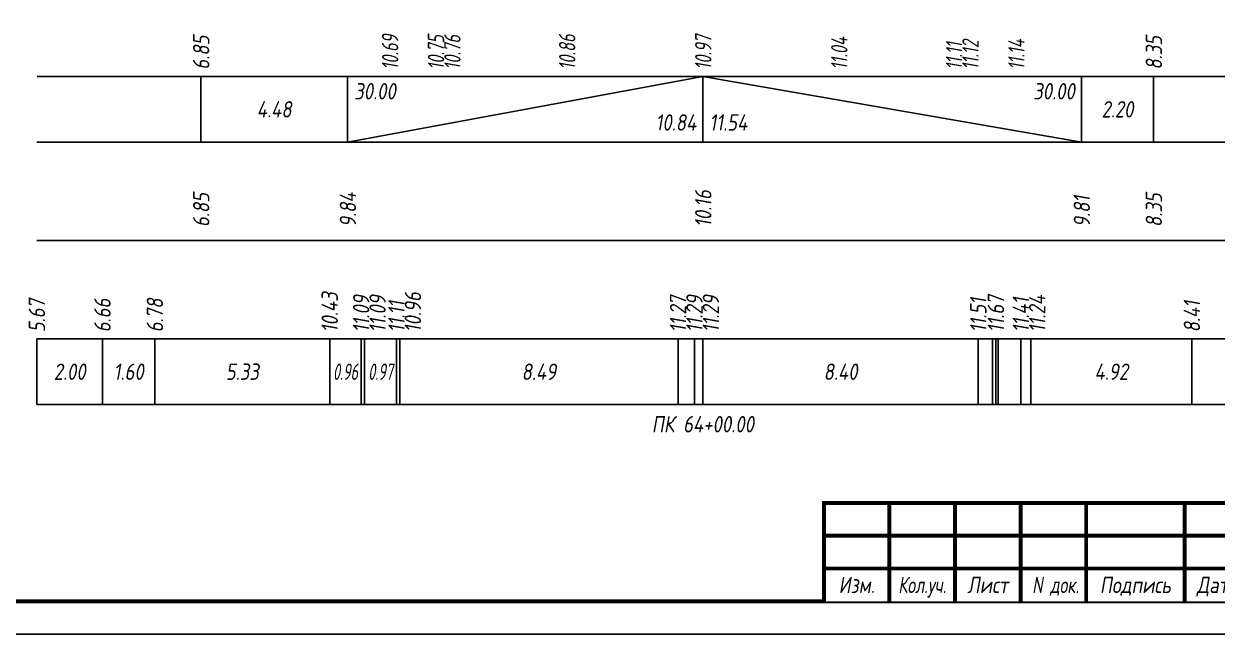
# Model space of a CAD drawing. Extents: x -717 to 1451, y -133302 to 233.
# Drawn here: x 78 to 259.9, y -100760.4 to -100667.4 of the extents above; entities that cross this region are included whole.
import ezdxf
from ezdxf.enums import TextEntityAlignment as Align

# ---------------------------------------------------------------- set-up
doc = ezdxf.new("R2010")
doc.units = 0
for name, color, linetype in [('Зарамочное оформление', 7, 'Continuous'), ('Код_510', 7, 'Continuous'), ('Код_514', 1, 'Continuous'), ('Код_516', 1, 'Continuous'), ('Подписи поперечников', 7, 'Continuous'), ('Таблица', 7, 'Continuous')]:
    doc.layers.add(name, color=color, linetype=linetype)
doc.styles.add('М', font='romand.shx', dxfattribs={"width": 0.8, "oblique": 10, "height": 2.5})

# ---------------------------------------------------------------- blocks, each defined once
blk = doc.blocks.new('Штамп')
at = {"linetype": 'Continuous'}
blk.add_wipeout([(199.95, -411.25), (384.95, -411.25), (384.95, -426.25), (199.95, -426.25)], dxfattribs=at).dxf.layer = 'Зарамочное оформление'
at = {"layer": 'Зарамочное оформление', "linetype": 'Continuous', "lineweight": -3, "const_width": 0.6, "flags": 128}
for points in [[(199.95, -426.25), (199.95, -411.25), (384.95, -411.25)], [(209.95, -411.25), (209.95, -426.25)], [(219.95, -411.25), (219.95, -426.25)], [(229.95, -411.25), (229.95, -426.25)], [(239.95, -411.25), (239.95, -426.25)], [(254.95, -411.25), (254.95, -426.25)], [(199.95, -416.25), (264.95, -416.25)], [(199.95, -421.25), (264.95, -421.25)]]:
    blk.add_lwpolyline(points, dxfattribs=at)
at = {"layer": 'Зарамочное оформление', "linetype": 'Continuous', "style": 'М', "oblique": 10}
for s, width, p in [('Изм.', 0.8, (204.95, -423.75)), ('Кол.уч.', 0.7, (214.95, -423.75)), ('Лист', 0.8, (224.95, -423.75)), ('N док.', 0.7, (235.28, -423.75)), ('Подпись', 0.8, (247.45, -423.75)), ('Дата', 0.8, (259.95, -423.75))]:
    blk.add_text(s, height=2.5, dxfattribs=dict(at, width=width)).set_placement(p, align=Align.MIDDLE_CENTER)
blk = doc.blocks.new('шифр')
blk.add_blockref('Штамп', (0, -100389))

msp = doc.modelspace()

# ---------------------------------------------------------------- linework, layer by layer
at = {"flags": 128}
msp.add_lwpolyline([(-30.054, -100760.421), (389.946, -100760.421), (389.946, -100463.421), (-30.054, -100463.421)], close=True, dxfattribs=at)
at = {"const_width": 0.6, "flags": 128}
msp.add_lwpolyline([(-10.054, -100755.421), (384.946, -100755.421), (384.946, -100468.421), (-10.054, -100468.421)], close=True, dxfattribs=at)
at = {"layer": 'Код_510'}
for p, q in [((79.946, -100725.421), (79.946, -100715.421)), ((89.95, -100725.421), (89.95, -100715.421)), ((97.943, -100725.421), (97.943, -100715.421)), ((124.599, -100725.421), (124.599, -100715.421)), ((129.4, -100725.421), (129.4, -100715.421)), ((129.916, -100725.421), (129.916, -100715.421)), ((134.785, -100725.421), (134.785, -100715.421)), ((135.285, -100725.421), (135.285, -100715.421)), ((177.716, -100725.421), (177.716, -100715.421)), ((180.223, -100725.421), (180.223, -100715.421)), ((181.504, -100725.421), (181.504, -100715.421)), ((223.499, -100725.421), (223.499, -100715.421)), ((225.687, -100725.421), (225.687, -100715.421)), ((226.187, -100725.421), (226.187, -100715.421)), ((226.505, -100725.421), (226.505, -100715.421)), ((229.991, -100725.421), (229.991, -100715.421)), ((231.494, -100725.421), (231.494, -100715.421)), ((256.075, -100725.421), (256.075, -100715.421))]:
    msp.add_line(p, q, dxfattribs=at)
at = {"layer": 'Код_516'}
for p, q in [((104.946, -100685.421), (104.946, -100675.421)), ((127.322, -100685.421), (127.322, -100675.421)), ((127.322, -100685.421), (181.504, -100675.421)), ((181.504, -100685.421), (181.504, -100675.421)), ((181.504, -100675.421), (239.228, -100685.421)), ((239.228, -100685.421), (239.228, -100675.421)), ((250.214, -100685.421), (250.214, -100675.421))]:
    msp.add_line(p, q, dxfattribs=at)
at = {"layer": 'Таблица'}
for p, q in [((80, -100675.421), (275.268, -100675.421)), ((79.946, -100685.421), (275.214, -100685.421)), ((79.946, -100700.421), (275.214, -100700.421)), ((79.946, -100715.421), (275.214, -100715.421)), ((79.946, -100725.421), (275.214, -100725.421))]:
    msp.add_line(p, q, dxfattribs=at)

# ---------------------------------------------------------------- texts
at = {"layer": 'Код_510', "style": 'М', "oblique": 10, "width": 0.8}
for s, p in [('10.43', (124.599, -100714.421)), ('5.67', (79.946, -100714.421)), ('6.66', (89.95, -100714.421)), ('6.78', (97.943, -100714.421)), ('11.09', (129.4, -100714.421)), ('11.09', (131.9, -100714.421)), ('11.11', (134.785, -100714.421)), ('10.96', (137.285, -100714.421)), ('11.27', (177.716, -100714.421)), ('11.29', (180.223, -100714.421)), ('11.29', (182.723, -100714.421)), ('11.51', (223.499, -100714.421)), ('11.67', (226.187, -100714.421)), ('11.41', (229.991, -100714.421)), ('11.24', (232.491, -100714.421)), ('8.41', (256.075, -100714.421))]:
    msp.add_text(s, height=2.5, rotation=90, dxfattribs=at).set_placement(p, align=Align.MIDDLE_LEFT)
at = {"layer": 'Код_510', "style": 'М', "oblique": 10}
for s, width, p in [('5.33', 0.8, (111.271, -100720.421)), ('8.49', 0.8, (156.5, -100720.421)), ('8.40', 0.8, (202.501, -100720.421)), ('4.92', 0.8, (243.784, -100720.421)), ('2.00', 0.8, (84.948, -100720.421)), ('1.60', 0.8, (93.946, -100720.421)), ('0.96', 0.6, (126.999, -100720.421)), ('0.97', 0.6, (132.351, -100720.421))]:
    msp.add_text(s, height=2.5, dxfattribs=dict(at, width=width)).set_placement(p, align=Align.MIDDLE_CENTER)
at = {"layer": 'Код_514', "style": 'М', "oblique": 10}
for s, width, p in [('6.85', 0.8, (105, -100674.382)), ('10.69', 0.7, (133.808, -100674.382)), ('10.75', 0.7, (140.808, -100674.382)), ('10.76', 0.7, (143.308, -100674.382)), ('10.86', 0.7, (160.808, -100674.382)), ('10.97', 0.7, (181.558, -100674.382)), ('11.04', 0.7, (202.308, -100674.382)), ('11.11', 0.7, (219.808, -100674.382)), ('11.12', 0.7, (222.308, -100674.382)), ('11.14', 0.7, (229.308, -100674.382)), ('8.35', 0.8, (250.268, -100674.382))]:
    msp.add_text(s, height=2.5, rotation=90, dxfattribs=dict(at, width=width)).set_placement(p, align=Align.MIDDLE_LEFT)
at = {"layer": 'Код_516', "style": 'М', "oblique": 10, "width": 0.8}
msp.add_text('30.00', height=2.5, dxfattribs=at).set_placement((128.322, -100676.421), align=Align.TOP_LEFT)
msp.add_text('30.00', height=2.5, dxfattribs=at).set_placement((238.228, -100676.421), align=Align.TOP_RIGHT)
for s, p in [('4.48', (116.134, -100680.421)), ('2.20', (244.721, -100680.421))]:
    msp.add_text(s, height=2.5, dxfattribs=at).set_placement(p, align=Align.MIDDLE_CENTER)
msp.add_text('10.84', height=2.5, dxfattribs=at).set_placement((180.504, -100684.421), align=Align.BOTTOM_RIGHT)
msp.add_text('11.54', height=2.5, dxfattribs=at).set_placement((182.504, -100684.421), align=Align.BOTTOM_LEFT)
for s, p in [('6.85', (105, -100698.371)), ('9.84', (127.377, -100698.371)), ('10.16', (181.558, -100698.371)), ('9.81', (239.283, -100698.371)), ('8.35', (250.268, -100698.371))]:
    msp.add_text(s, height=2.5, rotation=90, dxfattribs=at).set_placement(p, align=Align.MIDDLE_LEFT)
at = {"layer": 'Подписи поперечников', "style": 'М', "oblique": 10, "width": 0.8}
msp.add_text('ПК 64+00.00', height=2.5, dxfattribs=at).set_placement((181.504, -100730.421), align=Align.BOTTOM_CENTER)

# ---------------------------------------------------------------- next in the draw order: block references
msp.add_blockref('шифр', (0, 59.829))

doc.saveas('drawing.dxf')
